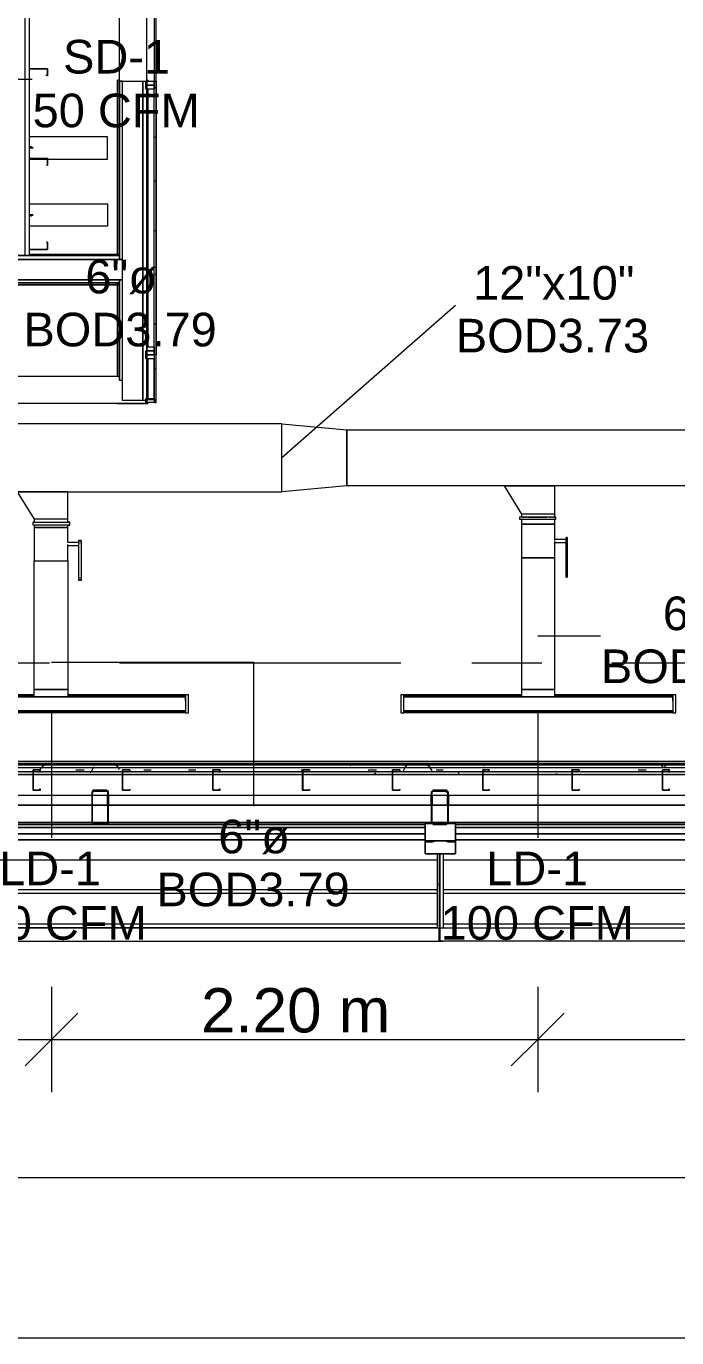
# Model space of a CAD drawing. Header units: metres. Extents: x -2 to 237, y -8 to 52.
# Drawn here: x 36.41 to 39.34, y 7.6 to 13.52 of the extents above; entities that cross this region are included whole.
import ezdxf

# ---------------------------------------------------------------- set-up
doc = ezdxf.new("R2010")
doc.units = ezdxf.units.M
doc.layers.add('HVAC - Ductos', color=5, linetype='Continuous', lineweight=0)
doc.layers.add('PDF3_Text', color=7, linetype='Continuous', lineweight=0)
doc.layers.add('PDF3_Geometry', color=7, linetype='Continuous', lineweight=0, true_color=0xaaaaaa)
doc.layers.add('PDF3_Solid Fills', color=7, linetype='Continuous', lineweight=0, true_color=0xffffff)
doc.styles.add('PDF Helvetica', font='')
doc.styles.get('PDF Helvetica').set_extended_font_data('Helvetica')

msp = doc.modelspace()

# ---------------------------------------------------------------- hatches: boundary and pattern name
at = {"layer": 'PDF3_Solid Fills', "lineweight": 0, "transparency": 33554559}
h = msp.add_hatch(color=256, dxfattribs=at)
h.paths.add_polyline_path([(7.6086, 10.1393), (7.6086, 10.153), (7.0265, 10.153), (7.0265, 10.1393)])
h.paths.add_polyline_path([(57.9571, 10.153), (57.9571, 10.1393), (58.6858, 10.1393), (58.6858, 10.153)])
h.paths.add_polyline_path([(57.1457, 10.153), (57.1457, 10.1393), (57.9525, 10.1393), (57.9525, 10.153)])
h.paths.add_polyline_path([(55.1153, 10.153), (55.1153, 10.1393), (57.1412, 10.1393), (57.1412, 10.153)])
h.paths.add_polyline_path([(53.0849, 10.153), (53.0849, 10.1393), (55.1107, 10.1393), (55.1107, 10.153)])
h.paths.add_polyline_path([(52.2736, 10.153), (52.2736, 10.1393), (53.0803, 10.1393), (53.0803, 10.153)])
h.paths.add_polyline_path([(50.2432, 10.153), (50.2432, 10.1393), (52.2691, 10.1393), (52.2691, 10.153)])
h.paths.add_polyline_path([(47.4015, 10.153), (47.4015, 10.1393), (50.2386, 10.1393), (50.2386, 10.153)])
h.paths.add_polyline_path([(45.3711, 10.153), (45.3711, 10.1393), (47.3969, 10.1393), (47.3969, 10.153)])
h.paths.add_polyline_path([(42.5294, 10.153), (42.5294, 10.1393), (45.3665, 10.1393), (45.3665, 10.153)])
h.paths.add_polyline_path([(40.4989, 10.153), (40.4989, 10.1393), (42.5248, 10.1393), (42.5248, 10.153)])
h.paths.add_polyline_path([(39.6877, 10.153), (39.6877, 10.1393), (40.4943, 10.1393), (40.4943, 10.153)])
h.paths.add_polyline_path([(37.6572, 10.153), (37.6572, 10.1393), (39.6831, 10.1393), (39.6831, 10.153)])
h.paths.add_polyline_path([(35.6268, 10.153), (35.6268, 10.1393), (37.6527, 10.1393), (37.6527, 10.153)])
h.paths.add_polyline_path([(34.8155, 10.153), (34.8155, 10.1393), (35.6222, 10.1393), (35.6222, 10.153)])
h.paths.add_polyline_path([(32.7851, 10.153), (32.7851, 10.1393), (34.8109, 10.1393), (34.8109, 10.153)])
h.paths.add_polyline_path([(30.7546, 10.153), (30.7546, 10.1393), (32.7805, 10.1393), (32.7805, 10.153)])
h.paths.add_polyline_path([(29.9434, 10.153), (29.9434, 10.1393), (30.75, 10.1393), (30.75, 10.153)])
h.paths.add_polyline_path([(27.913, 10.153), (27.913, 10.1393), (29.9388, 10.1393), (29.9388, 10.153)])
h.paths.add_polyline_path([(25.0712, 10.153), (25.0712, 10.1393), (27.9084, 10.1393), (27.9084, 10.153)])
h.paths.add_polyline_path([(23.0408, 10.153), (23.0408, 10.1393), (25.0666, 10.1393), (25.0666, 10.153)])
h.paths.add_polyline_path([(20.1991, 10.153), (20.1991, 10.1393), (23.0362, 10.1393), (23.0362, 10.153)])
h.paths.add_polyline_path([(18.1687, 10.153), (18.1687, 10.1393), (20.1945, 10.1393), (20.1945, 10.153)])
h.paths.add_polyline_path([(17.3574, 10.153), (17.3574, 10.1393), (18.1641, 10.1393), (18.1641, 10.153)])
h.paths.add_polyline_path([(15.327, 10.153), (15.327, 10.1393), (17.3528, 10.1393), (17.3528, 10.153)])
h.paths.add_polyline_path([(13.2966, 10.153), (13.2966, 10.1393), (15.3224, 10.1393), (15.3224, 10.153)])
h.paths.add_polyline_path([(12.4853, 10.153), (12.4853, 10.1393), (13.292, 10.1393), (13.292, 10.153)])
h.paths.add_polyline_path([(10.4548, 10.153), (10.4548, 10.1393), (12.4807, 10.1393), (12.4807, 10.153)])
h.paths.add_polyline_path([(8.4244, 10.153), (8.4244, 10.1393), (10.4502, 10.1393), (10.4502, 10.153)])
h.paths.add_polyline_path([(7.6131, 10.153), (7.6131, 10.1393), (8.4198, 10.1393), (8.4198, 10.153)])
h = msp.add_hatch(color=256, dxfattribs=at)
h.paths.add_polyline_path([(36.7085, 9.9193), (36.7675, 9.9147), (36.7681, 9.9147), (36.7681, 9.9193)])
h.paths.add_polyline_path([(36.7039, 9.9238), (36.7085, 9.9193), (36.7085, 9.9238)])
h.paths.add_polyline_path([(36.7085, 10.066), (36.7681, 10.0706), (36.7039, 10.0706), (36.7039, 10.0614)])
h.paths.add_polyline_path([(36.7726, 9.9193), (36.7772, 10.069), (36.7772, 10.0706), (36.7726, 10.0706)])
h = msp.add_hatch(color=256, dxfattribs=at)
h.paths.add_polyline_path([(38.2439, 9.9193), (38.3029, 9.9147), (38.3035, 9.9147), (38.3035, 9.9193)])
h.paths.add_polyline_path([(38.2439, 9.9193), (38.2439, 9.9238), (38.2393, 9.9238)])
h.paths.add_polyline_path([(38.2393, 10.066), (38.2347, 10.066), (38.2347, 9.9238)])
h.paths.add_polyline_path([(38.3081, 9.9238), (38.3035, 9.9238), (38.3081, 9.9193)])
h.paths.add_polyline_path([(38.2393, 10.0706), (38.3035, 10.066), (38.3081, 10.0614), (38.3081, 9.9238), (38.3126, 10.0653), (38.3126, 10.066), (38.3081, 10.0706)])

# ---------------------------------------------------------------- linework, layer by layer
at = {"layer": 'HVAC - Ductos', "lineweight": 0}
for points in [[(36.021, 13.2835), (36.4335, 13.2835)], [(37.5609, 11.5739), (38.3447, 12.2614)], [(38.7939, 11.3172), (38.7939, 11.4456), (38.7893, 11.4456), (38.771, 11.4456), (38.7481, 11.4456), (38.716, 11.4456), (38.6427, 11.4456), (38.6105, 11.4456), (38.5877, 11.4456), (38.5693, 11.4456), (38.5647, 11.4456), (38.6427, 11.3172)], [(38.5647, 11.4456), (38.5693, 11.4456), (38.5877, 11.4456), (38.6105, 11.4456), (38.6427, 11.4456), (38.716, 11.4456), (38.7481, 11.4456), (38.771, 11.4456), (38.7893, 11.4456), (38.7939, 11.4456)], [(36.5939, 11.2943), (36.5939, 11.418), (36.5893, 11.418), (36.571, 11.418), (36.5481, 11.418), (36.5205, 11.418), (36.4426, 11.418), (36.4151, 11.418), (36.3876, 11.418), (36.3739, 11.418), (36.3647, 11.418), (36.4426, 11.2943)], [(36.3647, 11.418), (36.3739, 11.418), (36.3876, 11.418), (36.4151, 11.418), (36.4426, 11.418), (36.5205, 11.418), (36.5481, 11.418), (36.571, 11.418), (36.5893, 11.418), (36.5939, 11.418)], [(36.6443, 11.033), (36.6443, 11.1843), (36.6443, 11.1889), (36.6443, 11.1934), (36.6443, 11.198), (36.6443, 11.1934), (36.6443, 11.1889), (36.6443, 11.1843), (36.6443, 11.1889), (36.5939, 11.1889), (36.5939, 11.2576), (36.5847, 11.2576), (36.571, 11.2576), (36.5572, 11.2576), (36.5389, 11.2576), (36.5205, 11.2576), (36.4976, 11.2576), (36.4793, 11.2576), (36.4655, 11.2576), (36.4518, 11.2576), (36.4472, 11.2576), (36.4426, 11.2576), (36.4472, 11.2576), (36.4426, 11.2576), (36.4472, 11.2576), (36.4518, 11.2576), (36.4655, 11.2576), (36.4793, 11.2576), (36.4976, 11.2576), (36.5205, 11.2576), (36.5389, 11.2576), (36.5572, 11.2576), (36.571, 11.2576), (36.5847, 11.2576), (36.5939, 11.2576), (36.5939, 11.2668), (36.5847, 11.2668), (36.571, 11.2668), (36.5572, 11.2668), (36.5389, 11.2668), (36.5205, 11.2668), (36.4976, 11.2668), (36.4793, 11.2668), (36.4655, 11.2668), (36.4518, 11.2668), (36.4472, 11.2668), (36.4426, 11.2668), (36.4472, 11.2668), (36.4381, 11.2668), (36.4381, 11.2806), (36.4472, 11.2806), (36.4609, 11.2806), (36.4793, 11.2806), (36.4976, 11.2806), (36.5205, 11.2806), (36.5389, 11.2806), (36.5618, 11.2806), (36.5755, 11.2806), (36.5893, 11.2806), (36.5985, 11.2806), (36.6031, 11.2806), (36.5985, 11.2806), (36.5939, 11.2806), (36.5939, 11.2943), (36.5847, 11.2943), (36.571, 11.2943), (36.5572, 11.2943), (36.5389, 11.2943), (36.5205, 11.2943), (36.4976, 11.2943), (36.4793, 11.2943), (36.4655, 11.2943), (36.4518, 11.2943), (36.4472, 11.2943), (36.4426, 11.2943), (36.4426, 11.2806), (36.4472, 11.2806), (36.4518, 11.2806)], [(36.4426, 11.2806), (36.4381, 11.2806)], [(36.5939, 11.2668), (36.5985, 11.2668), (36.6031, 11.2668), (36.5985, 11.2668), (36.5893, 11.2668), (36.5755, 11.2668), (36.5618, 11.2668), (36.5389, 11.2668), (36.5205, 11.2668), (36.4976, 11.2668), (36.4793, 11.2668), (36.4609, 11.2668), (36.4472, 11.2668), (36.4381, 11.2668)], [(36.4426, 11.2668), (36.4426, 11.2576), (36.4426, 11.1064), (36.4472, 11.1064), (36.4518, 11.1064), (36.4655, 11.1064), (36.4793, 11.1064), (36.4976, 11.1064), (36.5205, 11.1064), (36.5389, 11.1064), (36.5572, 11.1064), (36.571, 11.1064), (36.5847, 11.1064), (36.5939, 11.1064), (36.5939, 10.5243), (36.5847, 10.5243), (36.571, 10.5243), (36.5572, 10.5243), (36.5389, 10.5243), (36.5205, 10.5243), (36.4976, 10.5243), (36.4793, 10.5243), (36.4655, 10.5243), (36.4518, 10.5243), (36.4472, 10.5243), (36.4426, 10.5243), (36.4472, 10.5243), (36.4563, 10.5243), (36.4655, 10.5243), (36.4839, 10.5243), (36.4976, 10.5243), (36.5205, 10.5243), (36.5389, 10.5243), (36.5572, 10.5243), (36.571, 10.5243), (36.5847, 10.5243), (36.5893, 10.5243), (36.5939, 10.5243), (36.5939, 10.4922), (36.5893, 10.4922), (36.5847, 10.4922), (36.571, 10.4922), (36.5572, 10.4922), (36.5389, 10.4922), (36.5205, 10.4922), (36.4976, 10.4922), (36.4839, 10.4922), (36.4655, 10.4922), (36.4563, 10.4922), (36.4472, 10.4922), (36.4426, 10.4922), (36.4426, 10.5243), (36.4426, 11.1064), (36.4472, 11.1064), (36.4518, 11.1064), (36.4655, 11.1064), (36.4793, 11.1064), (36.4976, 11.1064), (36.5205, 11.1064), (36.5389, 11.1064), (36.5572, 11.1064), (36.571, 11.1064), (36.5847, 11.1064), (36.5939, 11.1064), (36.5939, 11.1752), (36.6443, 11.1752)], [(36.4609, 11.2806), (36.4655, 11.2806)], [(36.4793, 11.2806), (36.4976, 11.2806), (36.5205, 11.2806), (36.5389, 11.2806), (36.5572, 11.2806), (36.5618, 11.2806)], [(36.4931, 11.2943), (36.4885, 11.2943)], [(36.5526, 11.2943), (36.5481, 11.2943), (36.5435, 11.2943)], [(36.571, 11.2806), (36.5755, 11.2806)], [(36.5847, 11.2806), (36.5893, 11.2806)], [(36.6031, 11.2668), (36.6031, 11.2806)], [(38.7847, 11.3034), (38.7893, 11.3034), (38.7939, 11.3034), (38.7939, 11.3172), (38.7893, 11.3172), (38.7847, 11.3172), (38.771, 11.3172), (38.7573, 11.3172), (38.7389, 11.3172), (38.716, 11.3172), (38.6977, 11.3172), (38.6793, 11.3172), (38.6655, 11.3172), (38.6518, 11.3172), (38.6427, 11.3172), (38.6427, 11.3034), (38.6381, 11.3034), (38.6335, 11.3034)], [(38.7939, 11.3034), (38.7985, 11.3034), (38.7893, 11.3034), (38.7755, 11.3034), (38.7573, 11.3034), (38.7389, 11.3034), (38.716, 11.3034), (38.6977, 11.3034), (38.6747, 11.3034), (38.661, 11.3034), (38.6473, 11.3034), (38.6381, 11.3034), (38.6335, 11.3034), (38.6335, 11.2943), (38.6381, 11.2943)], [(38.6335, 11.2943), (38.6381, 11.2943), (38.6473, 11.2943), (38.661, 11.2943), (38.6747, 11.2943), (38.6977, 11.2943), (38.716, 11.2943), (38.7389, 11.2943), (38.7573, 11.2943), (38.7755, 11.2943), (38.7893, 11.2943), (38.7985, 11.2943), (38.7985, 11.3034)], [(38.6427, 11.2943), (38.6427, 11.2714), (38.6518, 11.2714), (38.6655, 11.2714), (38.6793, 11.2714), (38.6977, 11.2714), (38.716, 11.2714), (38.7389, 11.2714), (38.7573, 11.2714), (38.771, 11.2714), (38.7847, 11.2714), (38.7893, 11.2714), (38.7939, 11.2714), (38.7939, 11.2943)], [(38.8443, 11.198), (38.8443, 11.2026), (38.7939, 11.2026), (38.7939, 11.2714), (38.7893, 11.2714), (38.7847, 11.2714), (38.771, 11.2714), (38.7573, 11.2714), (38.7389, 11.2714), (38.716, 11.2714), (38.6977, 11.2714), (38.6793, 11.2714), (38.6655, 11.2714), (38.6518, 11.2714), (38.6427, 11.2714), (38.6427, 11.1201), (38.6518, 11.1201), (38.6655, 11.1201), (38.6793, 11.1201), (38.6977, 11.1201), (38.716, 11.1201), (38.7389, 11.1201), (38.7573, 11.1201), (38.771, 11.1201), (38.7847, 11.1201), (38.7893, 11.1201), (38.7939, 11.1201), (38.7939, 11.1889), (38.8443, 11.1889)], [(38.6473, 11.3034), (38.6518, 11.3034), (38.6564, 11.3034)], [(38.6518, 11.2943), (38.6564, 11.2943)], [(38.661, 11.3034), (38.6655, 11.3034)], [(38.6747, 11.3034), (38.6793, 11.3034), (38.6977, 11.3034), (38.716, 11.3034), (38.7389, 11.3034), (38.7573, 11.3034)], [(38.6931, 11.3172), (38.6885, 11.3172), (38.6839, 11.3172)], [(38.7481, 11.3172), (38.7435, 11.3172)], [(38.771, 11.3034), (38.7755, 11.3034)], [(38.7939, 11.198), (38.7939, 11.2026)], [(38.8489, 11.2118), (38.8443, 11.2118)], [(38.8443, 11.0468), (38.8443, 11.198), (38.8443, 11.2026), (38.8443, 11.2072), (38.8443, 11.2118), (38.8443, 11.2072), (38.8443, 11.2026)], [(38.8489, 11.198), (38.8489, 11.2026), (38.8489, 11.2072), (38.8489, 11.2118), (38.8489, 11.2072), (38.8489, 11.2026), (38.8489, 11.198), (38.8489, 11.0468)], [(36.5939, 11.1752), (36.5939, 11.1797)], [(36.6443, 11.198), (36.6443, 11.1934), (36.6443, 11.198)], [(36.6535, 11.198), (36.6443, 11.198)], [(36.6535, 11.198), (36.6535, 11.1934), (36.6535, 11.198)], [(36.6535, 11.1843), (36.6535, 11.1889), (36.6535, 11.1934), (36.6535, 11.198), (36.6535, 11.1934), (36.6535, 11.1889), (36.6535, 11.1843), (36.6535, 11.033)], [(38.7939, 11.1934), (38.7939, 11.1889), (38.7939, 11.1934)], [(38.7939, 11.1934), (38.7939, 11.1889), (38.7939, 11.1934)], [(38.8443, 11.033), (38.8489, 11.033)], [(36.6443, 11.0193), (36.6535, 11.0193)], [(38.716, 10.7672), (39.0001, 10.7672)], [(36.5205, 10.648), (37.4327, 10.648), (37.4327, 9.9972)], [(35.9109, 10.4738), (35.9109, 10.4784), (35.9109, 10.483), (35.9109, 10.5014), (35.9109, 10.4968), (36.4426, 10.4968)], [(36.4426, 10.5014), (35.9109, 10.5014)], [(37.1255, 10.4738), (37.1255, 10.4784), (37.1255, 10.483), (37.1255, 10.5014), (37.1255, 10.4968), (36.5939, 10.4968)], [(37.1255, 10.5014), (36.5939, 10.5014)], [(38.1109, 10.4738), (38.1109, 10.4784), (38.1109, 10.483), (38.1109, 10.5014), (38.1109, 10.4968), (38.6427, 10.4968)], [(38.6427, 10.5014), (38.1109, 10.5014)], [(38.7893, 10.5243), (38.7939, 10.5243)], [(39.3256, 10.4738), (39.3256, 10.4784), (39.3256, 10.483), (39.3256, 10.5014), (39.3256, 10.4968), (38.7939, 10.4968)], [(39.3256, 10.5014), (38.7939, 10.5014)], [(37.1255, 10.451), (37.1255, 10.4418), (37.1255, 10.4234), (37.1255, 10.4188), (35.9109, 10.4188), (35.9109, 10.4234), (35.9109, 10.4418), (35.9109, 10.451)], [(37.1255, 10.4876), (37.1255, 10.483), (37.1255, 10.4784)], [(37.1255, 10.4464), (37.1255, 10.4418), (37.1255, 10.4372)], [(38.1109, 10.4784), (38.1109, 10.483), (38.1109, 10.4876)], [(39.3256, 10.451), (39.3256, 10.4418), (39.3256, 10.4234), (39.3256, 10.4188), (38.1109, 10.4188), (38.1109, 10.4234), (38.1109, 10.4418), (38.1109, 10.451)], [(38.1109, 10.4372), (38.1109, 10.4418), (38.1109, 10.4464)], [(39.3256, 10.4876), (39.3256, 10.483), (39.3256, 10.4784)], [(39.3256, 10.4464), (39.3256, 10.4418), (39.3256, 10.4372)], [(35.9109, 10.4234), (37.1255, 10.4234)], [(36.5205, 10.4188), (36.5205, 9.8551)], [(38.1109, 10.4234), (39.3256, 10.4234)], [(38.716, 10.4188), (38.716, 9.8551)]]:
    msp.add_lwpolyline(points, dxfattribs=at)
for points in [[(34.7147, 11.418), (37.5609, 11.418), (37.5609, 11.7252), (34.7147, 11.7252), (34.7147, 11.418), (34.7147, 11.7252), (34.5634, 11.8764), (34.5634, 11.418)], [(37.5609, 11.418), (37.5609, 11.7252), (37.8543, 11.6976), (37.8543, 11.4456)], [(37.8543, 11.6976), (43.744, 11.6976), (43.744, 11.4456), (37.8543, 11.4456)], [(38.6427, 10.4922), (38.6473, 10.4922), (38.6518, 10.4922), (38.6655, 10.4922), (38.6793, 10.4922), (38.6977, 10.4922), (38.716, 10.4922), (38.7389, 10.4922), (38.7527, 10.4922), (38.771, 10.4922), (38.7801, 10.4922), (38.7893, 10.4922), (38.7939, 10.4922), (38.7939, 10.5243), (38.7893, 10.5243), (38.7801, 10.5243), (38.771, 10.5243), (38.7527, 10.5243), (38.7389, 10.5243), (38.716, 10.5243), (38.6977, 10.5243), (38.6793, 10.5243), (38.6655, 10.5243), (38.6518, 10.5243), (38.6473, 10.5243), (38.6427, 10.5243), (38.6518, 10.5243), (38.6655, 10.5243), (38.6793, 10.5243), (38.6977, 10.5243), (38.716, 10.5243), (38.7389, 10.5243), (38.7573, 10.5243), (38.771, 10.5243), (38.7847, 10.5243), (38.7893, 10.5243), (38.7939, 10.5243), (38.7939, 11.1201), (38.7893, 11.1201), (38.7847, 11.1201), (38.771, 11.1201), (38.7573, 11.1201), (38.7389, 11.1201), (38.716, 11.1201), (38.6977, 11.1201), (38.6793, 11.1201), (38.6655, 11.1201), (38.6518, 11.1201), (38.6427, 11.1201), (38.6427, 10.5243)], [(36.6443, 11.033), (36.6443, 11.0284), (36.6443, 11.0239), (36.6443, 11.0193), (36.6443, 11.0239), (36.6443, 11.0284)], [(36.6535, 11.033), (36.6535, 11.0284), (36.6535, 11.0239), (36.6535, 11.0193), (36.6535, 11.0239), (36.6535, 11.0284)], [(38.8443, 11.0468), (38.8443, 11.0422), (38.8443, 11.0376), (38.8443, 11.033), (38.8443, 11.0376), (38.8443, 11.0422)], [(38.8489, 11.0468), (38.8489, 11.0422), (38.8489, 11.0376), (38.8489, 11.033), (38.8489, 11.0376), (38.8489, 11.0422)], [(35.9109, 10.4922), (37.1255, 10.4922), (35.9109, 10.4922), (37.1255, 10.4922), (37.1255, 10.428), (35.9109, 10.428)], [(37.1393, 10.4188), (37.1393, 10.5014), (37.1255, 10.5014), (37.1255, 10.4188)], [(38.0973, 10.4188), (38.1109, 10.4188), (38.1109, 10.5014), (38.0973, 10.5014)], [(38.1109, 10.4922), (39.3256, 10.4922), (38.1109, 10.4922), (39.3256, 10.4922), (39.3256, 10.428), (38.1109, 10.428)], [(39.3393, 10.4188), (39.3393, 10.5014), (39.3256, 10.5014), (39.3256, 10.4188)]]:
    msp.add_lwpolyline(points, close=True, dxfattribs=at)
at = {"layer": 'HVAC - Ductos', "color": 252, "lineweight": 0, "true_color": 0x939598}
for points in [[(36.5205, 9.1814), (36.5205, 8.943), (36.5205, 8.7047)], [(38.716, 9.1814), (38.716, 8.943), (38.716, 8.7047)], [(36.6397, 9.0622), (36.5205, 8.943), (36.4014, 8.8238)], [(38.8351, 9.0622), (38.716, 8.943), (38.5968, 8.8238)], [(29.3934, 8.943), (31.8455, 8.943), (33.9126, 8.943), (35.2051, 8.943), (36.5205, 8.943), (38.716, 8.943), (40.9114, 8.943), (43.1711, 8.943), (44.4086, 8.943), (45.701, 8.943), (47.9011, 8.943), (50.0965, 8.943), (52.1774, 8.943), (53.6074, 8.943), (56.0183, 8.943)], [(7.3656, 8.3196), (16.8074, 8.3196), (26.0062, 8.3196), (35.2051, 8.3196), (44.4086, 8.3196), (53.6074, 8.3196), (58.4429, 8.3196)], [(7.3656, 7.5955), (58.4429, 7.5955)]]:
    msp.add_lwpolyline(points, dxfattribs=at)
at = {"layer": 'PDF3_Geometry', "lineweight": 0}
for points in [[(44.8348, 23.9902), (44.8348, 23.9857), (45.261, 23.9857), (45.3756, 23.9857), (45.3756, 24.1094), (44.8348, 24.1094), (44.8348, 34.0599), (45.3206, 34.0599), (45.3206, 34.1699), (58.6399, 34.1699), (58.6399, 24.0086), (57.0037, 24.0086), (57.0037, 23.9902), (58.6399, 23.9902), (58.6399, 22.5006), (57.5812, 22.5006), (57.5812, 22.4869), (58.6399, 22.4869), (58.6399, 10.1851), (7.0265, 10.1851)], [(58.6537, 22.4869), (58.6537, 10.1851), (58.6537, 10.1714), (7.0265, 10.1714)], [(33.688, 12.486), (33.2801, 12.486), (33.2801, 12.4676), (36.8414, 12.4676), (36.8276, 12.4676), (36.8276, 13.2743), (36.9514, 13.2743), (36.9514, 18.1602), (36.8276, 18.1602), (36.8276, 22.3723), (36.8276, 18.1602), (36.8276, 22.3723), (36.8276, 18.1602), (36.8414, 18.1602), (36.8414, 22.3723), (36.8414, 18.1602), (36.9331, 18.1602), (36.9331, 22.3723), (36.9331, 18.1602), (36.9514, 18.1602), (36.9514, 22.3723)], [(33.2801, 12.376), (36.8414, 12.376), (36.8414, 12.4676), (36.8414, 13.2743), (36.8276, 13.2743), (36.8276, 12.7106), (36.8276, 13.2743), (36.8276, 12.486), (36.8276, 13.2743), (36.8276, 16.5743)], [(36.4197, 12.486), (36.8276, 12.486), (33.2801, 12.486), (33.688, 12.486), (33.688, 16.5743), (33.7018, 16.5743), (33.7018, 12.486), (36.4014, 12.486), (36.4014, 16.5743), (36.4197, 16.5743), (36.4197, 12.486), (36.8276, 12.486), (36.8276, 13.2743), (36.9514, 13.2743), (36.9514, 11.8168), (36.8276, 11.8168), (36.8185, 11.8168), (36.8276, 11.8168), (36.8414, 11.8168), (36.9331, 11.8168), (36.9514, 11.8168), (36.9514, 11.8214)], [(36.8276, 11.8168), (33.2801, 11.8168), (33.1518, 11.8168), (33.1518, 12.486), (33.1518, 11.8168), (33.1472, 11.8168), (33.1472, 11.8214), (33.1105, 11.8214), (33.1014, 11.8214), (33.1014, 12.0368), (33.1014, 13.2743), (33.1014, 12.0368), (33.1105, 12.0368), (33.1105, 11.8214), (33.1014, 11.8214), (33.1014, 12.0368), (33.1105, 12.0368), (33.1105, 13.2743), (33.1014, 13.2743), (33.1014, 14.2505), (33.1105, 14.2551)], [(36.9835, 11.8214), (36.9926, 11.8214), (36.9926, 12.0368), (36.9835, 12.0368), (36.9835, 11.8214), (36.9926, 11.8214), (36.9926, 12.0368), (36.9926, 13.2743), (36.9926, 12.0368), (36.9835, 12.0368), (36.9835, 13.2743), (36.9926, 13.2743), (36.9926, 14.2505)], [(36.9835, 14.2505), (36.9835, 13.2743), (36.9926, 13.2743)], [(36.9926, 13.4485), (36.9835, 13.4439)], [(36.9514, 13.2743), (36.9514, 11.8306), (36.9514, 13.2743), (36.9514, 11.8306), (36.9331, 11.8306), (36.9331, 13.2743), (36.9331, 11.8306), (36.8414, 11.8306), (36.8414, 13.2743), (36.9331, 13.2743), (36.9514, 13.2743), (36.9835, 13.2743), (36.9835, 13.256), (36.9468, 13.256), (36.9835, 13.256), (36.9835, 13.2376), (36.9468, 13.2376), (36.9468, 13.256), (36.9468, 13.2743), (36.9835, 13.2743)], [(36.9835, 12.0551), (36.9835, 13.2376), (36.9514, 13.2376), (36.9514, 12.0735), (36.9835, 12.0735), (36.9835, 12.0551), (36.9835, 12.0368), (36.9468, 12.0368), (36.9835, 12.0368), (36.9835, 12.0185), (36.9468, 12.0185), (36.9468, 12.0368), (36.9468, 12.0551), (36.9835, 12.0551), (36.9514, 12.0551)], [(36.9514, 13.2376), (36.9514, 12.0735)], [(36.9926, 13.2468), (36.9835, 13.2422)], [(36.4197, 12.926), (36.5022, 12.926), (36.5022, 12.9214), (36.5022, 12.8939), (36.4976, 12.8939), (36.5022, 12.8939), (36.5022, 12.9214), (36.4197, 12.9214), (36.5022, 12.9214), (36.7726, 12.9214), (36.7726, 13.0222), (36.4197, 13.0222)], [(36.9926, 13.0222), (36.9835, 13.0176)], [(36.4197, 12.9718), (36.4289, 12.9718), (36.4381, 12.9718), (36.4289, 12.9764), (36.4197, 12.9764)], [(36.4289, 12.9764), (36.4289, 12.9718)], [(36.9926, 12.8252), (36.9835, 12.8206)], [(36.4197, 12.7197), (36.7726, 12.7197), (36.7726, 12.6189), (36.4197, 12.6189)], [(36.4197, 12.6647), (36.4289, 12.6647), (36.4381, 12.6693), (36.4289, 12.6693), (36.4197, 12.6693)], [(36.4289, 12.6693), (36.4289, 12.6647)], [(36.9926, 12.6005), (36.9835, 12.5959)], [(33.2801, 12.486), (36.8276, 12.486), (36.8276, 12.4676), (33.2801, 12.4676)], [(36.8276, 12.486), (33.2801, 12.486), (36.8276, 12.486)], [(36.9926, 12.4035), (36.9835, 12.3989)], [(33.2801, 12.3622), (36.8276, 12.3622), (33.2801, 12.3622)], [(36.9926, 12.1789), (36.9835, 12.1743)], [(36.9835, 11.8397), (36.9835, 12.0185)], [(36.9926, 11.9772), (36.9835, 11.9726)], [(7.0265, 10.0476), (58.7775, 10.0476), (58.7775, 10.0706), (58.7775, 10.1393), (58.7775, 10.1851), (58.7775, 10.4784), (58.7775, 10.8818), (58.7775, 11.2897), (58.7775, 11.693)], [(36.5113, 10.6434), (36.1951, 10.6434)], [(38.0973, 10.6434), (36.8276, 10.6434)], [(38.7343, 10.6434), (38.4181, 10.6434)], [(40.3202, 10.6434), (39.0505, 10.6434)], [(37.6527, 10.1393), (37.2493, 10.1393), (36.8414, 10.1393), (36.4381, 10.1393), (36.0301, 10.1393), (35.6268, 10.1393), (35.2189, 10.1393), (34.8155, 10.1393)], [(35.3059, 10.1851), (44.3031, 10.1851)], [(44.3031, 10.1851), (35.3059, 10.1851)], [(35.3059, 10.1851), (44.3031, 10.1851)], [(35.3059, 10.1851), (44.3031, 10.1851)], [(37.6527, 10.153), (37.2493, 10.153), (36.8414, 10.153), (36.4381, 10.153), (36.0301, 10.153), (35.6268, 10.153)], [(39.6831, 10.153), (39.2797, 10.153), (38.8718, 10.153), (38.4685, 10.153), (38.0605, 10.153), (37.6572, 10.153)], [(39.6831, 10.1393), (39.2797, 10.1393), (38.8718, 10.1393), (38.4685, 10.1393), (38.0605, 10.1393), (37.6572, 10.1393)], [(36.7726, 10.0018), (36.7726, 10.0476)], [(36.7772, 10.0476), (36.7772, 10.0018)], [(38.2347, 10.0018), (38.2347, 10.0476)], [(38.2393, 10.0476), (38.2393, 10.0018)], [(38.3081, 10.0018), (38.3081, 10.0476)], [(38.3127, 10.0476), (38.3127, 10.0018)], [(38.2897, 9.7818), (38.276, 9.7818), (38.2897, 9.7818), (38.2989, 9.7818), (38.3447, 9.7818), (38.3447, 9.7864), (38.3447, 9.8322), (38.3447, 9.8368), (38.3447, 9.8414), (38.3447, 9.8459), (38.3447, 9.9147), (38.3447, 9.9193), (38.3081, 9.9193), (38.3447, 9.9193), (38.3447, 9.9147), (38.3447, 9.8459), (38.3447, 9.8414), (38.3447, 9.8368), (38.3447, 9.8322), (38.3447, 9.7864), (38.3447, 9.7818), (38.2989, 9.7818), (38.2943, 9.7818), (38.2989, 9.7818), (38.2897, 9.7818), (38.2897, 9.4472), (41.3285, 9.4472)], [(36.6993, 9.8459), (36.7772, 9.8459)], [(38.2485, 9.8368), (38.2485, 9.8414)], [(38.2485, 9.8368), (38.2485, 9.8414)], [(38.2485, 9.8414), (38.2485, 9.8368)], [(38.2485, 9.8414), (38.2485, 9.8368)], [(38.3035, 9.8368), (38.3035, 9.8414)], [(38.3035, 9.8368), (38.3035, 9.8414)], [(38.3035, 9.8368), (38.3035, 9.8414)], [(38.3035, 9.8368), (38.3035, 9.8414)], [(35.2051, 9.3876), (38.276, 9.3876), (38.276, 9.3922), (38.276, 9.406), (38.276, 9.4151), (38.276, 9.4334), (38.276, 9.4472), (38.276, 9.7818), (38.2714, 9.7818), (38.2622, 9.7818), (38.2622, 9.4472), (35.2189, 9.4472)], [(38.276, 9.7818), (38.2714, 9.7818), (38.2622, 9.7818), (38.2485, 9.7818), (38.2439, 9.7818), (38.2393, 9.7818), (38.2439, 9.7818), (38.2485, 9.7818), (38.3035, 9.7818), (38.3081, 9.7818), (38.3035, 9.7818), (38.2989, 9.7818), (38.2485, 9.7818), (38.2622, 9.7818)], [(38.2577, 9.7818), (38.2485, 9.7818), (38.2577, 9.7818)], [(38.2577, 9.7818), (38.2485, 9.7818), (38.2577, 9.7818)], [(38.2714, 9.7818), (38.2714, 9.4472)], [(38.2622, 9.7543), (35.2189, 9.7543)], [(41.3285, 9.7543), (38.2897, 9.7543)], [(35.2189, 9.6214), (38.2622, 9.6214)], [(38.2622, 9.603), (35.2189, 9.603)], [(38.2714, 9.6351), (38.2714, 9.6488)], [(38.2897, 9.6214), (41.3285, 9.6214)], [(41.3285, 9.603), (38.2897, 9.603)], [(29.0726, 9.4472), (32.1434, 9.4472), (32.1388, 9.4472), (35.2097, 9.4472), (35.2051, 9.4472), (38.276, 9.4472), (38.2714, 9.4472), (41.3469, 9.4472)], [(35.2189, 9.4655), (38.2622, 9.4655)], [(41.3469, 9.3876), (38.2714, 9.3876), (38.2714, 9.3922), (38.2714, 9.406), (38.2714, 9.4151), (38.2714, 9.4334), (38.2714, 9.4472), (38.276, 9.4472)], [(38.2897, 9.4655), (41.3285, 9.4655)], [(38.2622, 9.3876), (38.2714, 9.3876)], [(38.276, 9.3876), (38.2897, 9.3876)]]:
    msp.add_lwpolyline(points, dxfattribs=at)
for points in [[(36.5022, 13.3293), (36.5022, 13.2972), (36.4976, 13.2972), (36.4976, 13.3018), (36.5022, 13.3018), (36.5022, 13.3293), (36.4197, 13.3293)], [(36.8185, 13.2789), (36.8185, 12.486), (36.8185, 13.2789), (36.8276, 13.2789)], [(36.9559, 13.2789), (36.9514, 13.2789), (36.9559, 13.2789), (36.9559, 13.2743)], [(36.9559, 13.2376), (36.9559, 12.0735)], [(36.5022, 12.5135), (36.5022, 12.5456), (36.4976, 12.5456), (36.5022, 12.5456), (36.5022, 12.5135), (36.4197, 12.5135)], [(36.8276, 12.4905), (36.4197, 12.4905)], [(33.2801, 12.3622), (36.8276, 12.3622), (33.2801, 12.3622), (33.2847, 12.353), (33.2847, 11.9405), (33.2847, 12.353), (36.8276, 12.353), (33.2847, 12.353), (33.2801, 12.3622), (33.2801, 11.9405), (33.2801, 11.9222), (33.2755, 11.9222), (33.2755, 12.3622)], [(36.8276, 12.3622), (36.8276, 12.376), (33.2801, 12.376), (33.2801, 12.3622)], [(36.8276, 11.9405), (36.8276, 12.3622), (33.2801, 12.3622), (33.2801, 11.9405)], [(36.8185, 12.3622), (36.8185, 11.9405)], [(36.8414, 12.376), (36.8276, 12.376), (36.8276, 11.9222), (36.8414, 11.9222)], [(36.8276, 12.3622), (36.8276, 11.9405), (36.8276, 11.9222)], [(36.9514, 11.8397), (36.9514, 12.0185)], [(36.9559, 12.0185), (36.9559, 11.8397)], [(36.9468, 11.8397), (36.9835, 11.8397), (36.9835, 11.8214), (36.9468, 11.8214)], [(36.9881, 11.8352), (36.9881, 11.8214), (36.9514, 11.8214), (36.9514, 11.8352)], [(36.9559, 11.8214), (36.9559, 11.8168), (36.9514, 11.8168), (36.9514, 11.8214), (36.9514, 11.8168), (36.9559, 11.8168)], [(35.3059, 10.1988), (44.3031, 10.1988)], [(35.3059, 10.1988), (44.3031, 10.1988)], [(35.3059, 10.1897), (44.3031, 10.1897)], [(35.3059, 10.1897), (44.3031, 10.1897)], [(44.3031, 10.1851), (35.3059, 10.1851)], [(36.4701, 10.1622), (36.4381, 10.1622), (36.4381, 10.1576), (36.4381, 10.0706), (36.4701, 10.0706), (36.4701, 10.0751), (36.4655, 10.0751), (36.4655, 10.0706), (36.4381, 10.0706), (36.4381, 10.1576), (36.4381, 10.1622), (36.4655, 10.1622), (36.4655, 10.153), (36.4701, 10.153)], [(36.8735, 10.1622), (36.846, 10.1622), (36.8414, 10.1622), (36.8414, 10.1576), (36.8414, 10.0706), (36.846, 10.0706), (36.8735, 10.0706), (36.8735, 10.0751), (36.8735, 10.0706), (36.846, 10.0706), (36.8414, 10.0706), (36.8414, 10.1576), (36.846, 10.1622), (36.8735, 10.1622), (36.8735, 10.153)], [(37.2814, 10.1622), (37.2493, 10.1622), (37.2493, 10.1576), (37.2493, 10.0706), (37.2814, 10.0706), (37.2814, 10.0751), (37.2768, 10.0751), (37.2768, 10.0706), (37.2493, 10.0706), (37.2493, 10.1576), (37.2493, 10.1622), (37.2768, 10.1622), (37.2768, 10.153), (37.2814, 10.153)], [(37.6847, 10.1622), (37.6572, 10.1622), (37.6527, 10.1576), (37.6527, 10.0706), (37.6572, 10.0706), (37.6847, 10.0706), (37.6847, 10.0751), (37.6847, 10.0706), (37.6572, 10.0706), (37.6572, 10.1576), (37.6572, 10.1622), (37.6847, 10.1622), (37.6847, 10.153)], [(38.0927, 10.1622), (38.0605, 10.1622), (38.0605, 10.1576), (38.0605, 10.0706), (38.0927, 10.0706), (38.0927, 10.0751), (38.0927, 10.0706), (38.0605, 10.0706), (38.0605, 10.1576), (38.0605, 10.1622), (38.0927, 10.1622), (38.0927, 10.153)], [(38.496, 10.1622), (38.4685, 10.1622), (38.4685, 10.1576), (38.4685, 10.0706), (38.496, 10.0706), (38.496, 10.0751), (38.496, 10.0706), (38.4685, 10.0706), (38.4685, 10.1576), (38.4685, 10.1622), (38.496, 10.1622), (38.496, 10.153)], [(38.9039, 10.1622), (38.8764, 10.1622), (38.8718, 10.1622), (38.8718, 10.1576), (38.8718, 10.0706), (38.8764, 10.0706), (38.9039, 10.0706), (38.9039, 10.0751), (38.9039, 10.0706), (38.8764, 10.0706), (38.8718, 10.0706), (38.8718, 10.1576), (38.8764, 10.1622), (38.9039, 10.1622), (38.9039, 10.153)], [(39.3119, 10.1622), (39.2797, 10.1622), (39.2797, 10.1576), (39.2797, 10.0706), (39.3119, 10.0706), (39.3119, 10.0751), (39.3073, 10.0751), (39.3073, 10.0706), (39.2797, 10.0706), (39.2797, 10.1576), (39.2797, 10.1622), (39.3073, 10.1622), (39.3073, 10.153), (39.3119, 10.153)], [(36.7772, 10.0614), (36.7772, 10.066), (36.7681, 10.0706), (36.7085, 10.0706), (36.7039, 10.066), (36.7039, 10.0614), (36.7039, 9.9238), (36.7039, 9.9193), (36.7085, 9.9147), (36.7681, 9.9147), (36.7772, 9.9193), (36.7772, 9.9238)], [(36.7085, 10.066), (36.7681, 10.066), (36.7726, 10.0614), (36.7726, 9.9238), (36.7681, 9.9193), (36.7085, 9.9193), (36.7085, 9.9238), (36.7039, 9.9238), (36.7039, 10.0614), (36.7085, 10.0614)], [(36.7039, 10.0018), (36.7039, 10.0476)], [(38.3127, 10.0614), (38.3081, 10.066), (38.3035, 10.0706), (38.2439, 10.0706), (38.2393, 10.066), (38.2347, 10.0614), (38.2347, 9.9238), (38.2393, 9.9193), (38.2439, 9.9147), (38.3035, 9.9147), (38.3081, 9.9193), (38.3127, 9.9238)], [(38.2439, 10.066), (38.3035, 10.066), (38.3035, 10.0614), (38.3081, 10.0614), (38.3081, 9.9238), (38.3035, 9.9238), (38.3035, 9.9193), (38.2439, 9.9193), (38.2393, 9.9238), (38.2393, 10.0614)], [(36.7405, 10.0018), (36.7726, 10.0018), (36.7405, 10.0018), (36.7039, 10.0018), (35.2876, 10.0018), (36.7039, 10.0018)], [(36.7772, 10.0018), (38.2347, 10.0018)], [(38.2393, 10.0018), (38.2714, 10.0018)], [(38.2714, 10.0018), (38.3081, 10.0018)], [(38.3127, 10.0018), (39.7289, 10.0018)], [(36.7405, 9.9147), (35.2739, 9.9147)], [(36.7405, 9.901), (35.2739, 9.901)], [(36.7405, 9.9238), (36.7039, 9.9238), (35.2876, 9.9238), (36.7039, 9.9238)], [(36.7726, 9.9238), (36.7405, 9.9238)], [(38.2073, 9.9147), (36.7405, 9.9147)], [(38.2073, 9.901), (36.7405, 9.901)], [(38.2347, 9.9238), (36.7772, 9.9238)], [(38.2073, 9.9193), (38.2393, 9.9193), (38.2073, 9.9193), (38.2073, 9.9147), (38.2073, 9.8459), (38.2073, 9.8414), (38.2073, 9.8368), (38.2073, 9.8322), (38.2073, 9.7864), (38.2073, 9.7818), (38.2485, 9.7818), (38.2073, 9.7818), (38.2073, 9.7864), (38.2073, 9.8322), (38.2073, 9.8368), (38.2073, 9.8414), (38.2073, 9.8459), (38.2073, 9.9147)], [(38.2714, 9.9238), (38.2393, 9.9238)], [(39.7289, 9.9238), (38.3081, 9.9238), (38.2714, 9.9238), (38.3081, 9.9238)], [(39.8068, 9.9147), (38.3447, 9.9147)], [(39.8068, 9.901), (38.3447, 9.901)], [(36.7405, 9.8734), (35.2739, 9.8734)], [(35.2739, 9.8459), (36.7405, 9.8459), (38.2073, 9.8459), (36.7405, 9.8459)], [(38.2073, 9.8734), (36.7405, 9.8734)], [(38.2073, 9.8414), (38.3447, 9.8414)], [(38.2485, 9.8414), (38.2485, 9.8368)], [(38.2485, 9.8368), (38.2485, 9.8414)], [(38.3035, 9.8414), (38.3035, 9.8368)], [(38.3035, 9.8414), (38.3035, 9.8368)], [(39.8068, 9.8734), (38.3447, 9.8734)], [(39.8068, 9.8459), (41.2735, 9.8459), (39.8068, 9.8459), (38.3447, 9.8459)], [(38.2439, 9.8368), (38.2073, 9.8368)], [(38.2485, 9.7818), (38.2439, 9.7818), (38.2393, 9.7818), (38.2439, 9.7818), (38.2485, 9.7818), (38.3035, 9.7818), (38.3081, 9.7818), (38.3035, 9.7818), (38.2989, 9.7818)], [(38.2989, 9.7818), (38.2943, 9.7818)], [(38.3447, 9.8368), (38.3081, 9.8368)], [(38.2714, 9.7543), (38.276, 9.7543)], [(38.276, 9.6214), (38.2714, 9.6214)], [(38.2714, 9.603), (38.276, 9.603)], [(38.276, 9.4655), (38.2714, 9.4655)]]:
    msp.add_lwpolyline(points, close=True, dxfattribs=at)
at = {"layer": 'PDF3_Geometry', "color": 254, "lineweight": 0, "true_color": 0xeaeaea}
for points in [[(36.4839, 10.1851), (36.4747, 10.1714), (36.4655, 10.1622)], [(36.6305, 10.1622), (36.6672, 10.1622)], [(36.7131, 10.176), (36.7085, 10.1714), (36.6993, 10.153), (36.6947, 10.1484)], [(36.8276, 10.1622), (36.8231, 10.1714), (36.8139, 10.1851)], [(36.9376, 10.1622), (36.9697, 10.1622)], [(37.1393, 10.1622), (37.1714, 10.1622)], [(37.6481, 10.1622), (37.6801, 10.1622)], [(37.8727, 10.1806), (37.8681, 10.1851)], [(37.9505, 10.1622), (37.9872, 10.1622)], [(37.9827, 10.1484), (37.9781, 10.1393)], [(38.1247, 10.1851), (38.1155, 10.1714), (38.1064, 10.153)], [(38.2393, 10.1576), (38.2301, 10.1714), (38.221, 10.1851)], [(38.2577, 10.1622), (38.2897, 10.1622)], [(38.3631, 10.1393), (38.3585, 10.1484)], [(38.4777, 10.1851), (38.4731, 10.1806)], [(38.6931, 10.1851), (38.6885, 10.1851)], [(38.8031, 10.1438), (38.7985, 10.1393)], [(38.8673, 10.1622), (38.8993, 10.1622)], [(39.1697, 10.1622), (39.2064, 10.1622)], [(39.2843, 10.1714), (39.2751, 10.1851)], [(39.2981, 10.1851), (39.2889, 10.176)]]:
    msp.add_lwpolyline(points, dxfattribs=at)
at = {"layer": 'PDF3_Geometry', "color": 254, "lineweight": 0, "true_color": 0xd2d2d2}
for points in [[(38.0835, 10.1622), (38.0881, 10.1622)], [(37.6527, 10.1118), (37.6572, 10.1118)]]:
    msp.add_lwpolyline(points, dxfattribs=at)

# ---------------------------------------------------------------- texts
at = {"layer": 'PDF3_Text', "lineweight": 0, "char_height": 0.15195, "attachment_point": 4, "style": 'PDF Helvetica'}
for s, insert in [('SD-1', (36.5723, 13.3833)), ('50 CFM', (36.4348, 13.1404)), ('6"ø', (36.6731, 12.3887)), ('12"x10"', (38.424, 12.3612)), ('BOD3.79', (36.3935, 12.1503)), ('BOD3.73', (38.3461, 12.1228)), ('6"ø', (39.2811, 10.8669)), ('BOD3.81', (39.0015, 10.6286)), ('6"ø', (37.2736, 9.8586)), ('LD-1', (36.2835, 9.7165)), ('LD-1', (38.4836, 9.7165)), ('BOD3.79', (36.994, 9.6202)), ('100 CFM', (36.0773, 9.469)), ('100 CFM', (38.2774, 9.469))]:
    msp.add_mtext(s, dxfattribs=dict(at, insert=insert))
at = {"layer": 'PDF3_Text', "color": 252, "lineweight": 0, "true_color": 0x939598, "insert": (37.1956, 9.074), "char_height": 0.2001, "attachment_point": 4, "style": 'PDF Helvetica'}
msp.add_mtext('2.20 m', dxfattribs=at)

doc.saveas('drawing.dxf')
